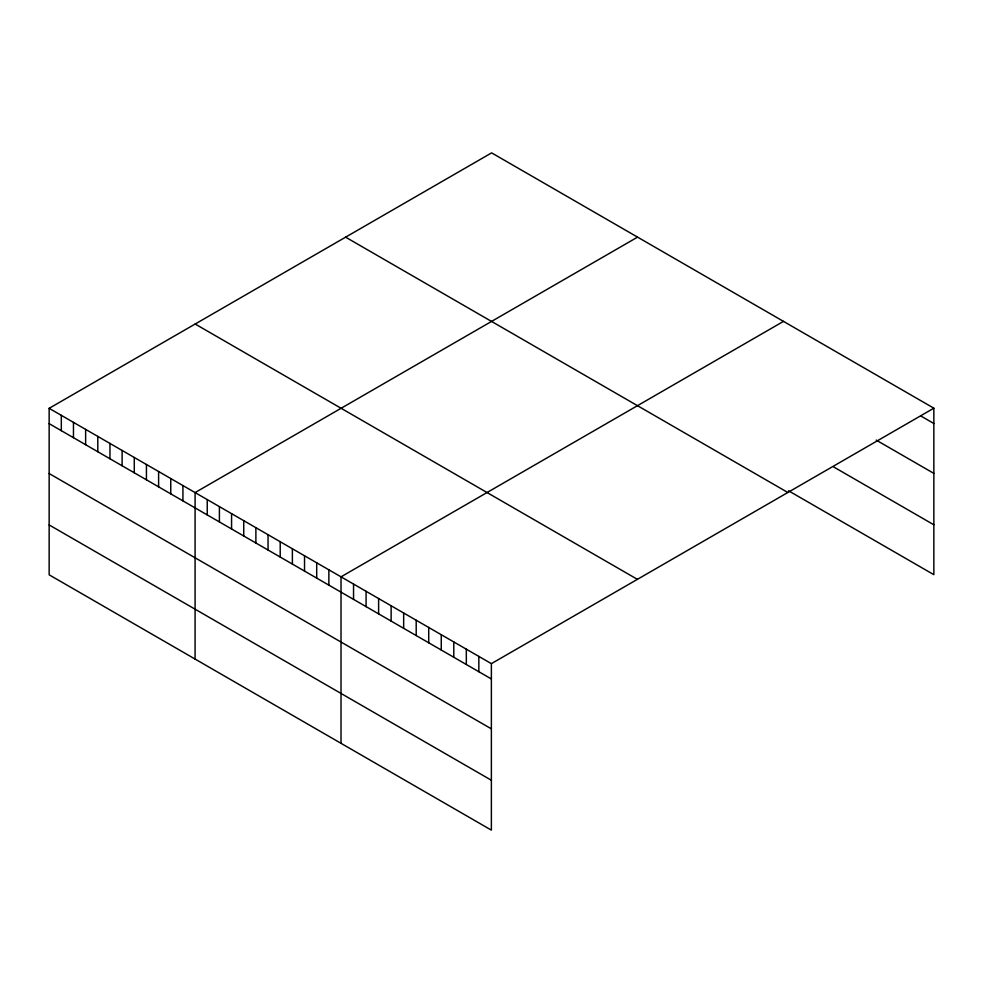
<?xml version="1.0" encoding="UTF-8"?>
<svg xmlns="http://www.w3.org/2000/svg" width="983" height="983" viewBox="0 0 983 983"><rect width="100%" height="100%" fill="white"/><g stroke="black" fill="none" stroke-linecap="round" stroke-linejoin="round"><path stroke-width="1.47" d="M49.15 408.326L491.377 663.648L491.377 830.131L49.15 574.809L49.15 408.326L491.623 152.869L933.85 408.191L933.85 574.674L788.501 490.763M637.562 237.124L195.089 492.581L195.089 659.065M783.488 321.38L341.015 576.837L341.015 743.32M491.377 663.648L933.85 408.191M921.317 416.264L933.85 423.501M876.209 440.114L933.85 473.388M833.609 466.913L933.85 524.787M345.611 237.173L787.838 492.483M195.162 324.021L637.389 579.343M49.15 423.648L491.377 678.958M49.15 473.536L491.377 728.845M49.15 524.934L491.377 780.244M478.844 656.411L478.844 671.733M466.323 649.173L466.323 664.496M453.79 641.948L453.79 657.258M441.256 634.711L441.256 650.021M428.723 627.473L428.723 642.796M416.202 620.236L416.202 635.559M403.669 613.011L403.669 628.321M391.136 605.774L391.136 621.084M378.615 598.536L378.615 613.859M366.081 591.299L366.081 606.622M353.548 584.074L353.548 599.384M328.863 569.821L328.863 585.131M316.698 562.792L316.698 578.115M304.533 555.776L304.533 571.086M292.381 548.747L292.381 564.07M280.216 541.731L280.216 557.042M268.052 534.715L268.052 550.025M255.887 527.687L255.887 543.009M243.735 520.671L243.735 535.981M231.57 513.642L231.57 528.965M219.406 506.626L219.406 521.936M207.241 499.597L207.241 514.92M182.924 485.565L182.924 500.875M170.759 478.537L170.759 493.859M158.607 471.521L158.607 486.831M146.442 464.492L146.442 479.815M134.278 457.476L134.278 472.798M122.113 450.46L122.113 465.77M109.961 443.431L109.961 458.754M97.796 436.415L97.796 451.725M85.632 429.387L85.632 444.709M73.467 422.371L73.467 437.681M61.315 415.342L61.315 430.665"/></g></svg>
